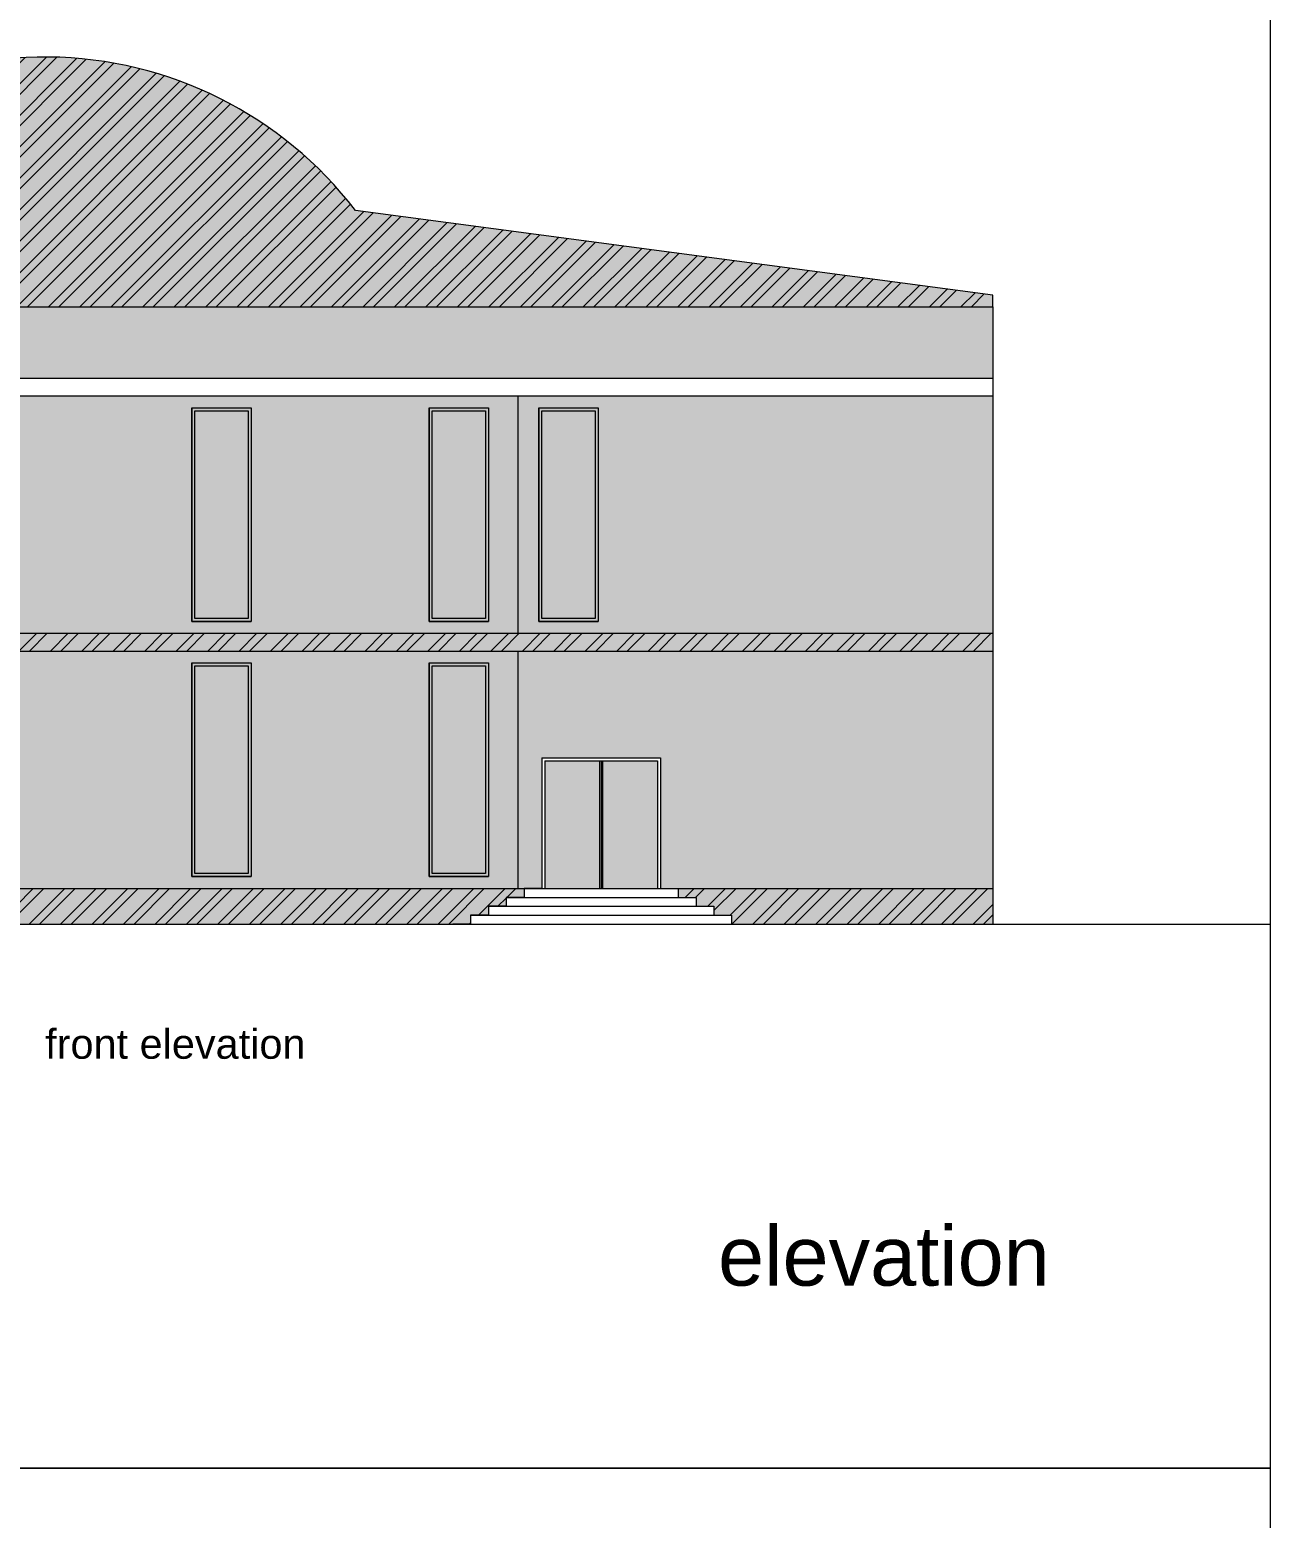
# Model space of a CAD drawing. Header units: inches. Extents: x 17 to 458, y 103 to 566.
# Drawn here: x 77.63 to 98.53, y 227.26 to 252.34 of the extents above; entities that cross this region are included whole.
import ezdxf

# ---------------------------------------------------------------- set-up
doc = ezdxf.new("R2010")
doc.units = ezdxf.units.IN
doc.header["$MEASUREMENT"] = 0
doc.styles.get("Standard").update_dxf_attribs({"font": 'arial.ttf'})
pattern_1 = [(45, (-94.7438, 221.89033), (-0.26516504, 0.26516504), []), (45, (-94.56704, 221.89033), (-0.26516504, 0.26516504), [])]

msp = doc.modelspace()

# ---------------------------------------------------------------- hatches: boundary and pattern name
at = {"lineweight": 0, "true_color": 0xcd6928}
h = msp.add_hatch(color=32, dxfattribs=at)
h.dxf.hatch_style = 1
h.paths.add_polyline_path([(72.71356, 249.40941), (61.85581, 247.87185), (61.85581, 247.67185), (93.85581, 247.67185), (93.85581, 247.87185), (83.11648, 249.29756, 0.4864023)])
at = {"lineweight": 0, "true_color": 0xf8d731}
h = msp.add_hatch(dxfattribs=at)
h.set_pattern_fill('ANSI32', color=40)
h.set_pattern_definition(pattern_1)
h.paths.add_polyline_path([(93.85581, 247.67185), (93.85581, 247.87185), (83.11648, 249.29756, 0.4864023), (72.71356, 249.40941), (61.85581, 247.87185), (61.85581, 247.67185)])
at = {"lineweight": 0, "true_color": 0xcd6928}
h = msp.add_hatch(color=32, dxfattribs=at)
h.dxf.hatch_style = 1
h.paths.add_polyline_path([(61.85581, 247.67185), (61.85581, 246.47185), (93.85581, 246.47185), (93.85581, 247.67185)])
at = {"lineweight": 0, "true_color": 0xfeeab9}
h = msp.add_hatch(color=254, dxfattribs=at)
h.dxf.hatch_style = 1
h.paths.add_polyline_path([(85.85581, 246.17185), (61.85581, 246.17185), (61.85581, 242.17185), (85.85581, 242.17185)])
h.paths.add_polyline_path([(64.35581, 245.97185), (65.35581, 245.97185), (65.35581, 242.37185), (64.35581, 242.37185)], flags=16)
h.paths.add_polyline_path([(64.40581, 245.92185), (65.30581, 245.92185), (65.30581, 242.42185), (64.40581, 242.42185)], flags=0)
h.paths.add_polyline_path([(68.35581, 245.97185), (69.35581, 245.97185), (69.35581, 242.37185), (68.35581, 242.37185)], flags=16)
h.paths.add_polyline_path([(68.40581, 245.92185), (69.30581, 245.92185), (69.30581, 242.42185), (68.40581, 242.42185)], flags=0)
h.paths.add_polyline_path([(72.35581, 245.97185), (73.35581, 245.97185), (73.35581, 242.37185), (72.35581, 242.37185)], flags=16)
h.paths.add_polyline_path([(72.40581, 245.92185), (73.30581, 245.92185), (73.30581, 242.42185), (72.40581, 242.42185)], flags=0)
h.paths.add_polyline_path([(76.35581, 245.97185), (77.35581, 245.97185), (77.35581, 242.37185), (76.35581, 242.37185)], flags=16)
h.paths.add_polyline_path([(76.40581, 245.92185), (77.30581, 245.92185), (77.30581, 242.42185), (76.40581, 242.42185)], flags=0)
h.paths.add_polyline_path([(80.35581, 245.97185), (81.35581, 245.97185), (81.35581, 242.37185), (80.35581, 242.37185)], flags=16)
h.paths.add_polyline_path([(80.40581, 245.92185), (81.30581, 245.92185), (81.30581, 242.42185), (80.40581, 242.42185)], flags=0)
h.paths.add_polyline_path([(84.35581, 245.97185), (85.35581, 245.97185), (85.35581, 242.37185), (84.35581, 242.37185)], flags=16)
h.paths.add_polyline_path([(84.40581, 245.92185), (85.30581, 245.92185), (85.30581, 242.42185), (84.40581, 242.42185)], flags=0)
h.paths.add_polyline_path([(85.85581, 241.87185), (61.85581, 241.87185), (61.85581, 237.87185), (85.85581, 237.87185)])
h.paths.add_polyline_path([(64.35581, 241.67185), (65.35581, 241.67185), (65.35581, 238.07185), (64.35581, 238.07185)], flags=16)
h.paths.add_polyline_path([(64.40581, 241.62185), (65.30581, 241.62185), (65.30581, 238.12185), (64.40581, 238.12185)], flags=0)
h.paths.add_polyline_path([(68.35581, 241.67185), (69.35581, 241.67185), (69.35581, 238.07185), (68.35581, 238.07185)], flags=16)
h.paths.add_polyline_path([(68.40581, 241.62185), (69.30581, 241.62185), (69.30581, 238.12185), (68.40581, 238.12185)], flags=0)
h.paths.add_polyline_path([(72.35581, 241.67185), (73.35581, 241.67185), (73.35581, 238.07185), (72.35581, 238.07185)], flags=16)
h.paths.add_polyline_path([(72.40581, 241.62185), (73.30581, 241.62185), (73.30581, 238.12185), (72.40581, 238.12185)], flags=0)
h.paths.add_polyline_path([(76.35581, 241.67185), (77.35581, 241.67185), (77.35581, 238.07185), (76.35581, 238.07185)], flags=16)
h.paths.add_polyline_path([(76.40581, 241.62185), (77.30581, 241.62185), (77.30581, 238.12185), (76.40581, 238.12185)], flags=0)
h.paths.add_polyline_path([(80.35581, 241.67185), (81.35581, 241.67185), (81.35581, 238.07185), (80.35581, 238.07185)], flags=16)
h.paths.add_polyline_path([(80.40581, 241.62185), (81.30581, 241.62185), (81.30581, 238.12185), (80.40581, 238.12185)], flags=0)
h.paths.add_polyline_path([(84.35581, 241.67185), (85.35581, 241.67185), (85.35581, 238.07185), (84.35581, 238.07185)], flags=16)
h.paths.add_polyline_path([(84.40581, 241.62185), (85.30581, 241.62185), (85.30581, 238.12185), (84.40581, 238.12185)], flags=0)
h.paths.add_polyline_path([(93.85581, 246.17185), (85.85581, 246.17185), (85.85581, 242.17185), (93.85581, 242.17185)])
h.paths.add_polyline_path([(87.20581, 242.37185), (86.20581, 242.37185), (86.20581, 245.97185), (87.20581, 245.97185)], flags=16)
h.paths.add_polyline_path([(87.15581, 242.42185), (86.25581, 242.42185), (86.25581, 245.92185), (87.15581, 245.92185)], flags=0)
h.paths.add_polyline_path([(93.85581, 241.87185), (85.85581, 241.87185), (85.85581, 237.87185), (86.25581, 237.87185), (86.25581, 240.07185), (87.25581, 240.07185), (88.25581, 240.07185), (88.25581, 237.87185), (93.85581, 237.87185)])
at = {"lineweight": 0, "true_color": 0x000000}
h = msp.add_hatch(color=18, dxfattribs=at)
h.dxf.hatch_style = 1
h.paths.add_polyline_path([(80.35581, 242.37185), (81.35581, 242.37185), (81.35581, 245.97185), (80.35581, 245.97185)])
h.paths.add_polyline_path([(80.40581, 242.42185), (81.30581, 242.42185), (81.30581, 245.92185), (80.40581, 245.92185)], flags=16)
at = {"lineweight": 0}
h = msp.add_hatch(color=6, dxfattribs=at)
h.dxf.hatch_style = 1
h.set_gradient(color1=(173, 221, 247))
h.paths.add_polyline_path([(80.40581, 242.42185), (81.30581, 242.42185), (81.30581, 245.92185), (80.40581, 245.92185)])
at = {"lineweight": 0, "true_color": 0x000000}
h = msp.add_hatch(color=18, dxfattribs=at)
h.dxf.hatch_style = 1
h.paths.add_polyline_path([(84.35581, 242.37185), (85.35581, 242.37185), (85.35581, 245.97185), (84.35581, 245.97185)])
h.paths.add_polyline_path([(84.40581, 242.42185), (85.30581, 242.42185), (85.30581, 245.92185), (84.40581, 245.92185)], flags=16)
at = {"lineweight": 0}
h = msp.add_hatch(color=6, dxfattribs=at)
h.dxf.hatch_style = 1
h.set_gradient(color1=(173, 221, 247))
h.paths.add_polyline_path([(84.40581, 242.42185), (85.30581, 242.42185), (85.30581, 245.92185), (84.40581, 245.92185)])
at = {"lineweight": 0, "true_color": 0x000000}
h = msp.add_hatch(color=18, dxfattribs=at)
h.dxf.hatch_style = 1
h.paths.add_polyline_path([(86.20581, 242.37185), (87.20581, 242.37185), (87.20581, 245.97185), (86.20581, 245.97185)])
h.paths.add_polyline_path([(86.25581, 242.42185), (87.15581, 242.42185), (87.15581, 245.92185), (86.25581, 245.92185)], flags=16)
at = {"lineweight": 0}
h = msp.add_hatch(color=6, dxfattribs=at)
h.dxf.hatch_style = 1
h.set_gradient(color1=(173, 221, 247))
h.paths.add_polyline_path([(86.25581, 242.42185), (87.15581, 242.42185), (87.15581, 245.92185), (86.25581, 245.92185)])
at = {"lineweight": 0, "true_color": 0xcd6928}
h = msp.add_hatch(color=32, dxfattribs=at)
h.dxf.hatch_style = 1
h.paths.add_polyline_path([(93.85581, 242.17185), (61.85581, 242.17185), (61.85581, 241.87185), (93.85581, 241.87185)])
at = {"lineweight": 0, "true_color": 0xf8d731}
h = msp.add_hatch(dxfattribs=at)
h.set_pattern_fill('ANSI32', color=40)
h.set_pattern_definition(pattern_1)
h.paths.add_polyline_path([(93.85581, 242.17185), (61.85581, 242.17185), (61.85581, 241.87185), (93.85581, 241.87185)])
h.paths.add_polyline_path([(85.05581, 237.42185), (85.35581, 237.42185), (85.35581, 237.57185), (85.65581, 237.57185), (85.65581, 237.72185), (85.95581, 237.72185), (85.95581, 237.87185), (61.85581, 237.87185), (61.85581, 237.27185), (85.05581, 237.27185)])
h.paths.add_polyline_path([(93.85581, 237.87185), (88.55581, 237.87185), (88.55581, 237.72185), (88.85581, 237.72185), (88.85581, 237.57185), (89.15581, 237.57185), (89.15581, 237.42185), (89.45581, 237.42185), (89.45581, 237.27185), (93.85581, 237.27185)])
at = {"lineweight": 0, "true_color": 0x000000}
h = msp.add_hatch(color=18, dxfattribs=at)
h.dxf.hatch_style = 1
h.paths.add_polyline_path([(80.35581, 238.07185), (81.35581, 238.07185), (81.35581, 241.67185), (80.35581, 241.67185)])
h.paths.add_polyline_path([(80.40581, 238.12185), (81.30581, 238.12185), (81.30581, 241.62185), (80.40581, 241.62185)], flags=16)
at = {"lineweight": 0}
h = msp.add_hatch(color=6, dxfattribs=at)
h.dxf.hatch_style = 1
h.set_gradient(color1=(173, 221, 247))
h.paths.add_polyline_path([(80.40581, 238.12185), (81.30581, 238.12185), (81.30581, 241.62185), (80.40581, 241.62185)])
at = {"lineweight": 0, "true_color": 0x000000}
h = msp.add_hatch(color=18, dxfattribs=at)
h.dxf.hatch_style = 1
h.paths.add_polyline_path([(84.35581, 238.07185), (85.35581, 238.07185), (85.35581, 241.67185), (84.35581, 241.67185)])
h.paths.add_polyline_path([(84.40581, 238.12185), (85.30581, 238.12185), (85.30581, 241.62185), (84.40581, 241.62185)], flags=16)
at = {"lineweight": 0}
h = msp.add_hatch(color=6, dxfattribs=at)
h.dxf.hatch_style = 1
h.set_gradient(color1=(173, 221, 247))
h.paths.add_polyline_path([(84.40581, 238.12185), (85.30581, 238.12185), (85.30581, 241.62185), (84.40581, 241.62185)])
h = msp.add_hatch(color=9, dxfattribs=at)
h.dxf.hatch_style = 1
h.paths.add_polyline_path([(88.20581, 240.02185), (87.28081, 240.02185), (87.28081, 237.87185), (88.20581, 237.87185)])
h.paths.add_polyline_path([(87.23081, 240.02185), (86.30581, 240.02185), (86.30581, 237.87185), (87.23081, 237.87185)])
at = {"lineweight": 0, "true_color": 0xcd6928}
h = msp.add_hatch(color=32, dxfattribs=at)
h.dxf.hatch_style = 1
h.paths.add_polyline_path([(85.65581, 237.72185), (85.95581, 237.72185), (85.95581, 237.87185), (61.85581, 237.87185), (61.85581, 237.27185), (85.05581, 237.27185), (85.05581, 237.42185), (85.35581, 237.42185), (85.35581, 237.57185), (85.65581, 237.57185)])
h.paths.add_polyline_path([(93.85581, 237.87185), (88.55581, 237.87185), (88.55581, 237.72185), (88.85581, 237.72185), (88.85581, 237.57185), (89.15581, 237.57185), (89.15581, 237.42185), (89.45581, 237.42185), (89.45581, 237.27185), (93.85581, 237.27185)])

# ---------------------------------------------------------------- linework, layer by layer
at = {"color": 6, "lineweight": 0}
for p, q in [((93.85581, 247.87185), (83.11648, 249.29756)), ((93.85581, 247.67185), (93.85581, 247.87185)), ((61.85581, 247.67185), (93.85581, 247.67185)), ((61.85581, 246.47185), (93.85581, 246.47185)), ((61.85581, 246.17185), (93.85581, 246.17185)), ((80.35581, 245.97185), (81.35581, 245.97185)), ((80.35581, 245.97185), (81.35581, 245.97185)), ((84.35581, 245.97185), (85.35581, 245.97185)), ((84.35581, 245.97185), (85.35581, 245.97185)), ((86.20581, 245.97185), (87.20581, 245.97185)), ((86.20581, 245.97185), (87.20581, 245.97185)), ((80.35581, 242.37185), (81.35581, 242.37185)), ((80.35581, 242.37185), (81.35581, 242.37185)), ((84.35581, 242.37185), (85.35581, 242.37185)), ((84.35581, 242.37185), (85.35581, 242.37185)), ((86.20581, 242.37185), (87.20581, 242.37185)), ((86.20581, 242.37185), (87.20581, 242.37185)), ((61.85581, 242.17185), (93.85581, 242.17185)), ((61.85581, 241.87185), (93.85581, 241.87185)), ((80.35581, 241.67185), (81.35581, 241.67185)), ((80.35581, 241.67185), (81.35581, 241.67185)), ((84.35581, 241.67185), (85.35581, 241.67185)), ((84.35581, 241.67185), (85.35581, 241.67185)), ((86.25581, 240.07185), (87.25581, 240.07185)), ((87.25581, 240.07185), (88.25581, 240.07185)), ((86.30581, 240.02185), (87.25581, 240.02185)), ((87.25581, 240.02185), (88.20581, 240.02185)), ((80.35581, 238.07185), (81.35581, 238.07185)), ((80.35581, 238.07185), (81.35581, 238.07185)), ((84.35581, 238.07185), (85.35581, 238.07185)), ((84.35581, 238.07185), (85.35581, 238.07185)), ((61.85581, 237.87185), (93.85581, 237.87185)), ((86.25581, 237.87185), (85.95581, 237.87185)), ((85.95581, 237.87185), (85.95581, 237.72185)), ((88.25581, 237.87185), (88.55581, 237.87185)), ((88.55581, 237.87185), (88.55581, 237.72185)), ((85.35581, 237.57185), (89.15581, 237.57185)), ((85.65581, 237.57185), (85.35581, 237.57185)), ((85.35581, 237.57185), (85.35581, 237.42185)), ((85.65581, 237.72185), (88.85581, 237.72185)), ((85.95581, 237.72185), (85.65581, 237.72185)), ((85.65581, 237.72185), (85.65581, 237.57185)), ((88.55581, 237.72185), (88.85581, 237.72185)), ((88.85581, 237.72185), (88.85581, 237.57185)), ((88.85581, 237.57185), (89.15581, 237.57185)), ((89.15581, 237.57185), (89.15581, 237.42185)), ((85.05581, 237.42185), (89.45581, 237.42185)), ((85.35581, 237.42185), (85.05581, 237.42185)), ((85.05581, 237.42185), (85.05581, 237.27185)), ((89.15581, 237.42185), (89.45581, 237.42185)), ((89.45581, 237.42185), (89.45581, 237.27185)), ((16.75293, 237.27185), (98.53317, 237.27185)), ((85.05581, 237.27185), (84.75581, 237.27185))]:
    msp.add_line(p, q, dxfattribs=at)
at = {"lineweight": 0}
for p, q in [((93.85581, 247.67185), (93.85581, 246.17185)), ((85.85581, 242.17185), (85.85581, 246.17185)), ((93.85581, 246.17185), (93.85581, 237.27185)), ((80.35581, 245.97185), (80.35581, 242.37185)), ((80.35581, 245.97185), (80.35581, 242.37185)), ((81.35581, 245.97185), (81.35581, 242.37185)), ((81.35581, 245.97185), (81.35581, 242.37185)), ((84.35581, 245.97185), (84.35581, 242.37185)), ((84.35581, 245.97185), (84.35581, 242.37185)), ((85.35581, 245.97185), (85.35581, 242.37185)), ((85.35581, 245.97185), (85.35581, 242.37185)), ((86.20581, 245.97185), (86.20581, 242.37185)), ((86.20581, 245.97185), (86.20581, 242.37185)), ((87.20581, 245.97185), (87.20581, 242.37185)), ((87.20581, 245.97185), (87.20581, 242.37185)), ((85.85581, 237.87185), (85.85581, 241.87185)), ((80.35581, 241.67185), (80.35581, 238.07185)), ((80.35581, 241.67185), (80.35581, 238.07185)), ((81.35581, 241.67185), (81.35581, 238.07185)), ((81.35581, 241.67185), (81.35581, 238.07185)), ((84.35581, 241.67185), (84.35581, 238.07185)), ((84.35581, 241.67185), (84.35581, 238.07185)), ((85.35581, 241.67185), (85.35581, 238.07185)), ((85.35581, 241.67185), (85.35581, 238.07185)), ((86.25581, 240.07185), (86.25581, 237.87185)), ((88.25581, 240.07185), (88.25581, 237.87185)), ((86.30581, 240.02185), (86.30581, 237.87185)), ((87.23081, 240.02185), (87.23081, 237.87185)), ((87.25581, 240.02185), (87.25581, 237.87185)), ((87.28081, 240.02185), (87.28081, 237.87185)), ((88.20581, 240.02185), (88.20581, 237.87185))]:
    msp.add_line(p, q, dxfattribs=at)
for points in [[(16.75293, 269.53923), (98.53317, 269.53923), (98.53317, 228.10306), (16.75293, 228.10306)], [(16.75293, 228.10306), (98.53317, 228.10306), (98.53317, 186.6669), (16.75293, 186.6669)]]:
    msp.add_lwpolyline(points, close=True, dxfattribs=at)
at = {"color": 6, "lineweight": 0}
for points in [[(80.35581, 245.97185), (81.35581, 245.97185), (81.35581, 242.37185), (80.35581, 242.37185)], [(80.40581, 245.92185), (81.30581, 245.92185), (81.30581, 242.42185), (80.40581, 242.42185)], [(84.35581, 245.97185), (85.35581, 245.97185), (85.35581, 242.37185), (84.35581, 242.37185)], [(84.40581, 245.92185), (85.30581, 245.92185), (85.30581, 242.42185), (84.40581, 242.42185)], [(86.20581, 245.97185), (87.20581, 245.97185), (87.20581, 242.37185), (86.20581, 242.37185)], [(86.25581, 245.92185), (87.15581, 245.92185), (87.15581, 242.42185), (86.25581, 242.42185)], [(80.35581, 241.67185), (81.35581, 241.67185), (81.35581, 238.07185), (80.35581, 238.07185)], [(80.40581, 241.62185), (81.30581, 241.62185), (81.30581, 238.12185), (80.40581, 238.12185)], [(84.35581, 241.67185), (85.35581, 241.67185), (85.35581, 238.07185), (84.35581, 238.07185)], [(84.40581, 241.62185), (85.30581, 241.62185), (85.30581, 238.12185), (84.40581, 238.12185)]]:
    msp.add_lwpolyline(points, close=True, dxfattribs=at)
msp.add_arc((77.87113, 245.27162), 6.61225, 37.507202, 141.260782, dxfattribs=at)

# ---------------------------------------------------------------- texts
at = {"lineweight": 0, "insert": (77.88573, 235.50232), "char_height": 0.5, "attachment_point": 1}
msp.add_mtext_dynamic_manual_height_columns('front elevation', width=6, gutter_width=1, heights=[0], dxfattribs=at)
at = {"lineweight": 0, "insert": (89.2263, 232.17856), "char_height": 1, "width": 25.7543897, "attachment_point": 1}
msp.add_mtext('elevation ', dxfattribs=at)

doc.saveas('drawing.dxf')
